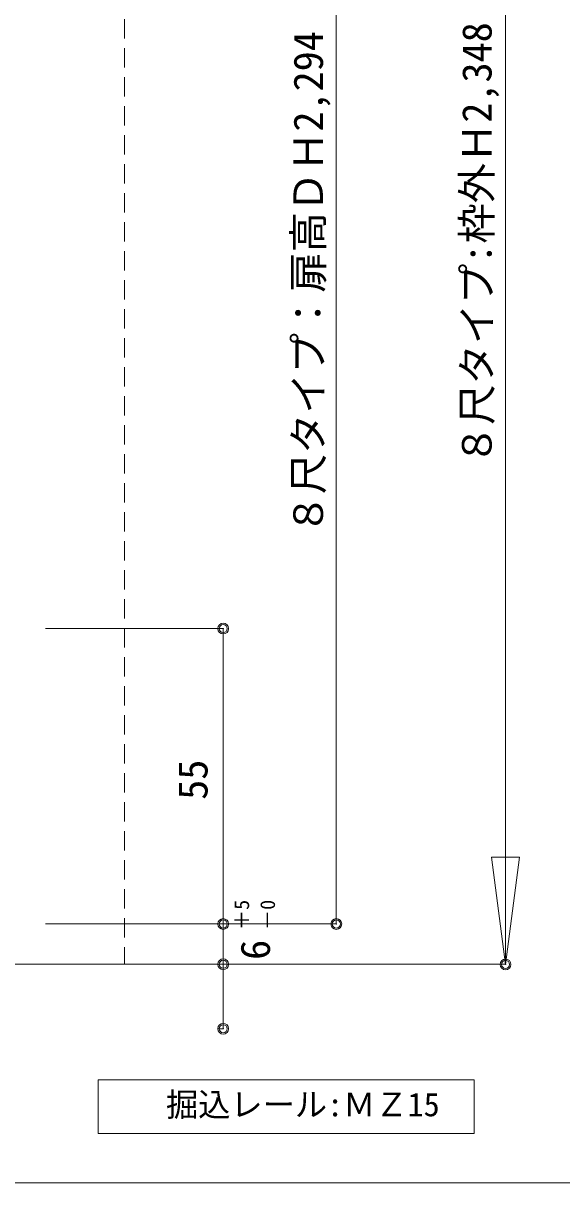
# Model space of a CAD drawing. Units: millimetres on the paper, enlarged 5 times, with parts at other scales. Extents: x -992 to 1008, y -685 to 700.
# Drawn here: x -512.9 to -345.7, y -26.2 to 333.6 of the extents above; entities that cross this region are included whole.
import ezdxf
from ezdxf.enums import TextEntityAlignment as Align

# ---------------------------------------------------------------- set-up
doc = ezdxf.new("R2010")
doc.units = ezdxf.units.MM
doc.header["$LTSCALE"] = 5
doc.header["$PDMODE"] = 32
doc.header["$PDSIZE"] = 2.5
doc.linetypes.add('DASHED1', pattern=[1.8, 1.2, -0.6])
for name, color, linetype, lineweight in [('1-0_H-SYM', 7, 'Continuous', 20), ('1-1_0', 7, 'Continuous', 20), ('2-0_18', 7, 'Continuous', 18)]:
    doc.layers.add(name, color=color, linetype=linetype, lineweight=lineweight)
doc.styles.add('ＭＳ ゴシック', font='')
doc.styles.get('ＭＳ ゴシック').set_extended_font_data('MS Gothic')

msp = doc.modelspace()

# ---------------------------------------------------------------- linework, layer by layer
at = {"layer": '1-0_H-SYM'}
msp.add_lwpolyline([(197.5, -26.25), (-967.5, -26.25), (-967.5, 675)], dxfattribs=at)
at = {"layer": '1-1_0'}
msp.add_lwpolyline([(197.5, -26.25), (-967.5, -26.25), (-967.5, 675)], dxfattribs=at)
at = {"layer": '2-0_18', "linetype": 'DASHED1', "lineweight": 20}
msp.add_line((-481.45, 523.824), (-481.45, 41.562), dxfattribs=at)
at = {"layer": '2-0_18', "color": 4}
for p, q in [((-363.2, 505.491), (-363.2, 41.511)), ((-415.724, 433.824), (-415.724, 54.062)), ((-505.974, 145.729), (-450.816, 145.729)), ((-450.816, 145.729), (-450.816, 21.562)), ((-367.533, 74.844), (-358.866, 74.844)), ((-363.2, 41.511), (-367.533, 74.844)), ((-358.866, 74.844), (-363.2, 41.511)), ((-505.974, 54.062), (-415.724, 54.062)), ((-481.45, 41.562), (-363.2, 41.562)), ((-452.482, 21.562), (-450.816, 21.562))]:
    msp.add_line(p, q, dxfattribs=at)
at = {"layer": '2-0_18', "lineweight": 20}
for p, q in [((-719.883, 41.562), (-412.45, 41.562)), ((-450.816, 21.562), (-452.482, 21.562))]:
    msp.add_line(p, q, dxfattribs=at)
at = {"layer": '2-0_18'}
for p, q in [((-489.617, 5.683), (-489.617, -10.984)), ((-372.95, 5.683), (-489.617, 5.683)), ((-372.95, -10.984), (-372.95, 5.683)), ((-489.617, -10.984), (-372.95, -10.984))]:
    msp.add_line(p, q, dxfattribs=at)
at = {"layer": '2-0_18', "color": 4}
for centre in [(-450.816, 145.729), (-450.816, 54.062), (-415.724, 54.062), (-450.816, 41.562), (-450.816, 41.562), (-363.2, 41.511), (-450.816, 21.562)]:
    msp.add_circle(centre, 1.667, dxfattribs=at)
for p in [(-450.816, 145.729), (-450.816, 54.062), (-415.724, 54.062), (-450.816, 41.562), (-450.816, 41.562), (-450.816, 21.562)]:
    msp.add_point(p, dxfattribs=at)
at = {"layer": '2-0_18', "color": 5}
for p in [(-450.816, 145.729), (-450.816, 54.062), (-415.724, 54.062), (-450.816, 41.562), (-450.816, 41.562), (-363.2, 41.511), (-450.816, 21.562)]:
    msp.add_point(p, dxfattribs=at)

# ---------------------------------------------------------------- texts
at = {"layer": '2-0_18', "style": 'ＭＳ ゴシック'}
for s, height, p in [('８尺タイプ:枠外Ｈ2,348', 9.164, (-364.785, 196.478)), ('８尺タイプ：扉高ＤＨ2,294', 9.164, (-417.116, 174.953)), ('55', 9.164, (-452.927, 92.597)), ('＋5', 4.582, (-441.418, 52.199)), ('－0', 4.582, (-433.373, 52.199)), ('6', 9.164, (-433.557, 42.928))]:
    msp.add_text(s, height=height, rotation=90, dxfattribs=at).set_placement(p, align=Align.BOTTOM_LEFT)
msp.add_text('掘込レール:ＭＺ15', height=7.331, dxfattribs=at).set_placement((-468.587, -7.815), align=Align.BOTTOM_LEFT)

doc.saveas('drawing.dxf')
